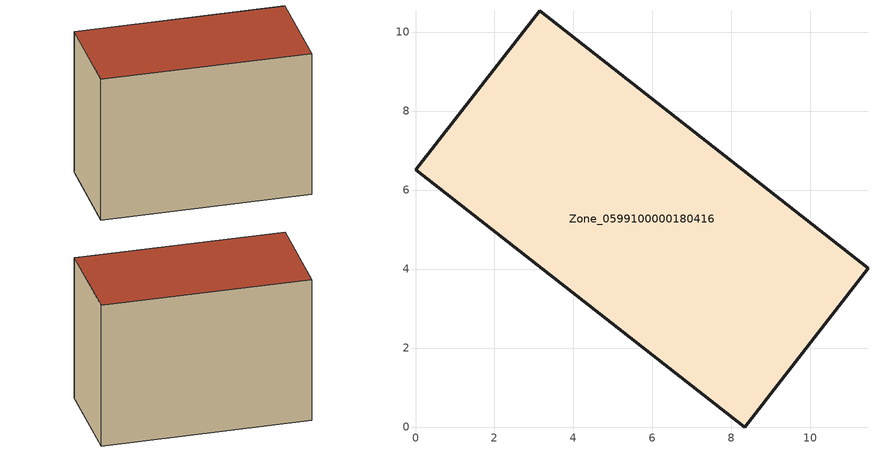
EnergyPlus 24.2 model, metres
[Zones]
Zone_0599100000180416
 floor ground (C_G): 3.15,10.53 11.46,4.02 8.33,0 0,6.51 z3.88
 wall outside (C_F): 8.33,0 11.46,4.02 3.15,10.53 0,6.51 8.33,0 z3.88:11.61
 roof outside (C_R): 11.46,4.02 3.15,10.53 0,6.51 8.33,0 z11.61
[BUILDING]
Pand.0599100000180416: North Axis=0; Terrain=City; Loads Convergence Tolerance Value=0.04; Temperature Convergence Tolerance Value=0.4; Solar Distribution=FullExterior; Maximum Number of Warmup Days=25; Minimum Number of Warmup Days=1
[Site:Location]
Rotterdam.The.Hague.AP_ZH_NLD Design_Conditions: Latitude=51.96; Longitude=4.45; Time Zone=1; Elevation=-4.5
[SITE:GROUNDTEMPERATURE:BUILDINGSURFACE]
18, 18, 18, 18, 18, 18, 18, 18, 18, 18, 18, 18
[MATERIAL] Thermal Absorptance=0.9; Solar Absorptance=0.7; Visible Absorptance=0.7
Name | Roughness | Thickness | Conductivity | Density | Specific Heat
G.TI.1975-1991 | MediumSmooth | 0.15 | 0.288461 | 540 | 1210
F.TI.1975-1991 | Rough | 0.3 | 0.230769 | 1920 | 840
R.TI.1975-1991 | MediumRough | 0.2 | 0.153846 | 1500 | 1000
[CONSTRUCTION]
C_G: G.TI.1975-1991
C_F: F.TI.1975-1991
C_R: R.TI.1975-1991
[ZONE]
Zone_0599100000180416: Type=1; Multiplier=1; Ceiling Height=Autocalculate; Volume=Autocalculate; Floor Area=autocalculate; Part of Total Floor Area=Yes
[ZONEINFILTRATION:DESIGNFLOWRATE]
Infil_Zone_0599100000180416: Zone or ZoneList or Space or SpaceList=Zone_0599100000180416; Schedule=AlwaysOn; Design Flow Rate Calculation Method=Flow/Area; Flow Rate per Floor Area=0.003; Constant Term Coefficient=1; Temperature Term Coefficient=0; Velocity Term Coefficient=0; Velocity Squared Term Coefficient=0
[HVACTEMPLATE:ZONE:IDEALLOADSAIRSYSTEM]
Zone_0599100000180416: Maximum Heating Supply Air Temperature=50; Minimum Cooling Supply Air Temperature=13; Maximum Heating Supply Air Humidity Ratio=0.0156; Minimum Cooling Supply Air Humidity Ratio=0.0077; Heating Limit=NoLimit; Cooling Limit=NoLimit; Dehumidification Control Type=ConstantSensibleHeatRatio; Cooling Sensible Heat Ratio=0.7; Dehumidification Setpoint=60; Humidification Control Type=None; Humidification Setpoint=30; Outdoor Air Method=None; Outdoor Air Flow Rate per Person=0.00944; Outdoor Air Flow Rate per Zone Floor Area=0; Outdoor Air Flow Rate per Zone=0; Demand Controlled Ventilation Type=None; Outdoor Air Economizer Type=NoEconomizer; Heat Recovery Type=None; Sensible Heat Recovery Effectiveness=0.7; Latent Heat Recovery Effectiveness=0.65
[ZONECONTROL:THERMOSTAT]
ThermostatControl_Zone_0599100000180416: Zone or ZoneList=Zone_0599100000180416; Control Type Schedule=DualSetpointControlType; Control 1=Thermostat_Zone_0599100000180416; Temperature Difference Between Cutout And Setpoint=0
[THERMOSTATSETPOINT:DUALSETPOINT]
Thermostat_Zone_0599100000180416: Heating Setpoint Temperature Schedule=HeatingSetpoint_Zone_0599100000180416; Cooling Setpoint Temperature Schedule=CoolingSetpoint_Zone_0599100000180416
[SCHEDULE:COMPACT]
HeatingSetpoint_Zone_0599100000180416: Through: 12/31, For: AllDays, Until: 24:00, 21
CoolingSetpoint_Zone_0599100000180416: Through: 12/31, For: AllDays, Until: 24:00, 24
DualSetpointControlType: Through: 12/31, For: AllDays, Until: 24:00, 4
AlwaysOn: Through: 12/31, For: AllDays, Until: 24:00, 1
